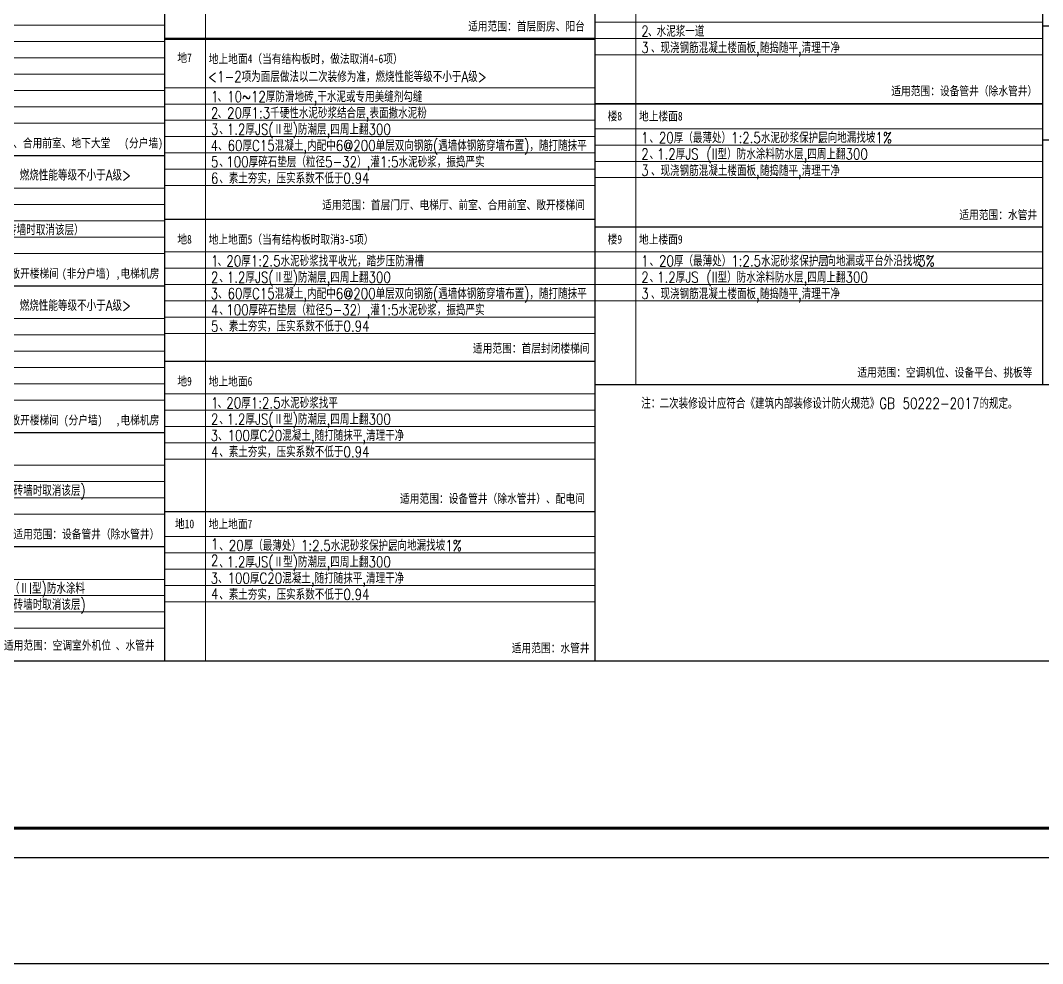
# Model space of a CAD drawing. Extents: x -518115 to 790560, y -210384 to 1628073.
# Drawn here: x 433609 to 467949, y 951083 to 982750 of the extents above; entities that cross this region are included whole.
import ezdxf
from ezdxf.enums import TextEntityAlignment as Align

# ---------------------------------------------------------------- set-up
doc = ezdxf.new("R2010")
doc.units = 0
doc.header["$LTSCALE"] = 1000
doc.header["$MEASUREMENT"] = 0
doc.linetypes.add('CENTER', pattern=[50.8, 31.75, -6.35, 6.35, -6.35])
for name, color, linetype in [('3', 3, 'CENTER'), ('PUB_TEXT', 4, 'Continuous'), ('text', 7, 'Continuous'), ('图框', 140, 'Continuous')]:
    doc.layers.add(name, color=color, linetype=linetype)
doc.layers.add('yichutu', color=7, linetype='Continuous', true_color=0xffffff, plot=False)
doc.layers.add('填充', color=251, linetype='Continuous', lineweight=5)
doc.styles.add('-黑体', font='', dxfattribs={"width": 0.8})
doc.styles.add('_HZTXT', font='txt.shx', dxfattribs={"width": 0.8, "bigfont": 'hztxt.shx'})
doc.styles.get('-黑体').set_extended_font_data('SimHei')

# ---------------------------------------------------------------- blocks, each defined once
blk = doc.blocks.new('yct-841-594-84100-59399.9999999999-100-1000.0')
at = {"color": 7, "true_color": 0xffffff}
blk.add_lwpolyline([(0, -3549), (80358, -3549), (80358, 0), (0, 0)], close=True, dxfattribs=at)
at = {"layer": 'yichutu', "color": 7, "true_color": 0xffffff}
blk.add_lwpolyline([(0, 0), (0, 59400), (84100, 59400), (84100, 0)], close=True, dxfattribs=at)
blk = doc.blocks.new('TK')
at = {"layer": '图框'}
blk.add_lwpolyline([(465375, 548714), (549475, 548714), (549475, 489314), (465375, 489314)], close=True, dxfattribs=at)
blk.add_lwpolyline([(465375, 548714), (549475, 548714), (549475, 489314), (465375, 489314)], close=True, dxfattribs=at)
at = {"layer": '图框', "const_width": 100}
blk.add_lwpolyline([(548475, 490314), (548475, 547714), (467875, 547714), (467875, 490314)], close=True, dxfattribs=at)
blk = doc.blocks.new('BFDGBFDBDF')
at = {"layer": '3', "color": 4, "linetype": 'ByBlock', "const_width": 45.6}
blk.add_lwpolyline([(410694, 1009146), (480461, 1009146), (480461, 961246), (410694, 961246)], close=True, dxfattribs=at)
at = {"layer": '3', "color": 4, "const_width": 45.6}
for points in [[(438455, 1009146), (438455, 961246)], [(452911, 1009146), (452911, 961246)], [(467949, 1009146), (467949, 970524)], [(467949, 982563), (480461, 982563)], [(438455, 982154), (452911, 982154)], [(438455, 982134), (452911, 982134)], [(452911, 979951), (467949, 979951)], [(467949, 978732), (480461, 978732)], [(424574, 978211), (438455, 978211)], [(424574, 978211), (438455, 978211)], [(438455, 976070), (452911, 976070)], [(452911, 975815), (467949, 975815)], [(452911, 975815), (467949, 975815)], [(424574, 973834), (438455, 973834)], [(424574, 973834), (438455, 973834)], [(438455, 971304), (452911, 971304)], [(452911, 970524), (480461, 970524)], [(424574, 968909), (438455, 968909)], [(438455, 966258), (452911, 966258)], [(438455, 966258), (452911, 966258)], [(424574, 965079), (438455, 965079)], [(424574, 961246), (438455, 961246)]]:
    blk.add_lwpolyline(points, dxfattribs=at)
at = {"layer": '填充'}
for p, q in [((454279, 1009146), (454279, 970524)), ((439823, 996600), (439823, 961246)), ((438455, 982589), (424574, 982589)), ((467949, 982691), (452911, 982691)), ((452911, 982134), (438455, 982134)), ((467949, 982144), (452911, 982144)), ((438455, 982042), (424574, 982042)), ((452911, 982114), (438455, 982114)), ((438455, 981495), (424574, 981495)), ((467949, 981597), (452911, 981597)), ((438455, 980947), (424574, 980947)), ((452911, 980493), (438455, 980493)), ((438455, 980400), (424574, 980400)), ((438455, 979853), (424574, 979853)), ((452911, 979945), (438455, 979945)), ((452911, 979398), (438455, 979398)), ((438455, 979306), (424574, 979306)), ((467949, 979114), (452911, 979114)), ((452911, 978851), (438455, 978851)), ((467949, 978567), (452911, 978567)), ((438455, 978211), (424574, 978211)), ((438455, 978211), (424574, 978211)), ((452911, 978304), (438455, 978304)), ((467949, 978019), (452911, 978019)), ((452911, 977757), (438455, 977757)), ((467949, 977472), (452911, 977472)), ((438455, 977117), (424574, 977117)), ((452911, 977209), (438455, 977209)), ((438455, 976570), (424574, 976570)), ((438455, 976023), (424574, 976023)), ((467949, 975815), (452911, 975815)), ((467949, 975815), (452911, 975815)), ((438455, 975475), (424574, 975475)), ((438455, 974928), (424574, 974928)), ((452911, 974976), (438455, 974976)), ((467949, 974977), (452911, 974977)), ((452911, 974428), (438455, 974428)), ((467949, 974430), (452911, 974430)), ((452911, 973881), (438455, 973881)), ((467949, 973882), (452911, 973882)), ((438455, 973834), (424574, 973834)), ((438455, 973834), (424574, 973834)), ((452911, 973334), (438455, 973334)), ((467949, 973335), (452911, 973335)), ((438455, 972739), (424574, 972739)), ((452911, 972787), (438455, 972787)), ((438455, 972192), (424574, 972192)), ((452911, 972240), (438455, 972240)), ((438455, 971645), (424574, 971645)), ((438455, 971098), (424574, 971098)), ((438455, 970551), (424574, 970551)), ((452911, 970210), (438455, 970210)), ((438455, 970003), (424574, 970003)), ((452911, 969663), (438455, 969663)), ((452911, 969116), (438455, 969116)), ((452911, 968568), (438455, 968568)), ((438455, 967815), (424574, 967815)), ((452911, 968021), (438455, 968021)), ((438455, 967267), (424574, 967267)), ((438455, 966720), (424574, 966720)), ((438455, 966173), (424574, 966173)), ((452911, 965420), (438455, 965420)), ((438455, 965079), (424574, 965079)), ((452911, 964873), (438455, 964873)), ((452911, 964326), (438455, 964326)), ((438455, 963984), (424574, 963984)), ((452911, 963779), (438455, 963779)), ((438455, 963437), (424574, 963437)), ((452911, 963231), (438455, 963231)), ((438455, 962890), (424574, 962890)), ((438455, 962343), (424574, 962343))]:
    blk.add_line(p, q, dxfattribs=at)
at = {"layer": 'PUB_TEXT', "color": 7, "style": '-黑体', "width": 0.8}
for s, height, p in [('适用范围：首层厨房、阳台 ', 291.84, (452731, 982323)), ('适用范围：设备管井（除水管井）', 291.84, (467768, 980149)), ('适用范围：门厅、电梯厅、前室、合用前室、地下大堂', 291.84, (436631, 978401)), ('适用范围：首层门厅、电梯厅、前室、合用前室、敞开楼梯间 ', 291.84, (452731, 976324)), ('适用范围：水管井', 291.8, (467768, 975990)), ('适用范围：封闭楼梯间 、敞开楼梯间            ,电梯机房', 291.84, (438275, 974023)), ('适用范围：首层封闭楼梯间', 291.84, (452731, 971509)), ('适用范围：空调机位、设备平台、挑板等 ', 291.84, (467768, 970700)), ('适用范围：封闭楼梯间 、敞开楼梯间            ,电梯机房', 291.84, (438275, 969098)), ('适用范围：设备管井（除水管井）、配电间 ', 291.84, (452731, 966462)), ('适用范围：设备管井（除水管井）', 291.84, (438275, 965268)), ('适用范围：空调室外机位 、水管井 ', 291.84, (438275, 961535)), ('适用范围：水管井', 291.8, (452731, 961444))]:
    blk.add_text(s, height=height, dxfattribs=at).set_placement(p, align=Align.BOTTOM_RIGHT)
for s, p in [('地7', (439123, 981266)), ('楼8', (453579, 979307)), ('地8', (439123, 975169)), ('楼9', (453579, 975170)), ('地9', (439123, 970403)), ('地10', (439123, 965613))]:
    blk.add_text(s, height=291.8, dxfattribs=at).set_placement(p, align=Align.BOTTOM_CENTER)
for s, height, p in [('地上地面4（当有结构板时，做法取消4-6项） ', 291.84, (439933, 981229)), ('地上楼面8', 291.8, (454389, 979303)), ('地上地面5（当有结构板时取消3-5项） ', 291.84, (439933, 975165)), ('地上楼面9', 291.8, (454389, 975166)), ('地上地面6', 291.8, (439933, 970399)), ('地上地面7', 291.8, (439933, 965609))]:
    blk.add_text(s, height=height, dxfattribs=at).set_placement(p, align=Align.BOTTOM_LEFT)
at = {"layer": 'PUB_TEXT', "color": 3, "style": '-黑体', "width": 0.8}
for s, p in [('(分户墙)', (438395, 978401)), ('(非分户墙)', (436628, 974023)), ('(分户墙)', (436364, 969098))]:
    blk.add_text(s, height=291.8, dxfattribs=at).set_placement(p, align=Align.BOTTOM_RIGHT)
at = {"layer": 'text', "style": '_HZTXT', "width": 0.8}
for s, height, p in [('2', 365, (454465, 982207)), ('水泥浆一道', 364.8, (454983, 982207)), ('、', 365, (454688, 982207)), ('3', 365, (454465, 981661)), ('、现浇钢筋混凝土楼面板,随捣随平,清理干净 ', 364.8, (454792, 981654)), ('3', 365, (440009, 978914)), ('、', 365, (440287, 978914)), ('、20厚（最薄处）1:2.5水泥砂浆保护层', 364.8, (454737, 978630)), ('，向地漏找坡', 364.8, (460406, 978639)), ('4、60厚C15混凝土,内配中6@200单层双向钢筋(遇墙体钢筋穿墙布置)，随打随抹平', 364.8, (439997, 978367)), ('1', 365, (454465, 978630)), ('1%', 364.8, (462335, 978629)), ('2', 365, (454465, 978082)), ('5', 365, (440009, 977820)), ('100厚碎石垫层（粒径5-32）,灌1:5水泥砂浆，振捣严实', 364.8, (440525, 977820)), ('、', 365, (454743, 978082)), ('、', 365, (440287, 977820)), ('、素土夯实，压实系数不低于0.94', 364.8, (440287, 977273)), ('3', 365, (454465, 977536)), ('、现浇钢筋混凝土楼面板,随捣随平,清理干净 ', 364.8, (454792, 977529)), ('6', 365, (440009, 977272)), ('1', 365, (440009, 974492)), ('、', 365, (440231, 974492)), ('20厚1:2.5水泥砂浆找平收光，踏步压防滑槽', 364.8, (440527, 974492)), ('1', 365, (454465, 974493)), ('、20厚（最薄处）1:2.5水泥砂浆保护层', 364.8, (454743, 974493)), ('，向地漏或平台外沿找坡', 364.8, (460366, 974502)), ('3%%%', 364.8, (463769, 974492)), ('2', 365, (440009, 973944)), ('2', 365, (454465, 973946)), ('、', 365, (440287, 973944)), ('、', 365, (454743, 973946)), ('3、60厚C15混凝土,内配中6@200单层双向钢筋(遇墙体钢筋穿墙布置)，随打随抹平', 364.8, (439997, 973397)), ('3', 365, (454465, 973399)), ('、现浇钢筋混凝土楼面板,随捣随平,清理干净 ', 364.8, (454792, 973392)), ('4', 365, (440009, 972850)), ('100厚碎石垫层（粒径5-32）,灌1:5水泥砂浆，振捣严实', 364.8, (440525, 972850)), ('、', 365, (440287, 972850)), ('5', 365, (440009, 972303)), ('、素土夯实，压实系数不低于0.94', 364.8, (440287, 972303)), ('20厚1:2.5水泥砂浆找平', 364.8, (440527, 969726)), ('1', 365, (440009, 969726)), ('、', 365, (440231, 969726)), ('2', 365, (440009, 969179)), ('、', 365, (440287, 969179)), ('3、100厚C20混凝土,随打随抹平,清理干净 ', 364.8, (439997, 968632)), ('4', 365, (440009, 968084)), ('、素土夯实，压实系数不低于0.94', 364.8, (440287, 968085)), (' 、界面处理剂一道甩毛（用于混凝土墙;用于实心砖墙时取消该层) ', 364.8, (426253, 966784)), ('1', 365, (440009, 964986)), ('、20厚（最薄处）1:2.5水泥砂浆保护层', 364.8, (440287, 964937)), ('，向地漏找坡', 364.8, (445955, 964945)), ('1%', 364.8, (447884, 964935)), ('2', 365, (440009, 964439)), ('、', 365, (440287, 964368)), ('3、100厚C20混凝土,随打随抹平,清理干净 ', 364.8, (439997, 963842)), ('4', 365, (440009, 963316)), ('、素土夯实，压实系数不低于0.94', 364.8, (440287, 963295)), (' 、界面处理剂一道甩毛（用于混凝土墙;用于实心砖墙时取消该层) ', 364.8, (426253, 962953))]:
    blk.add_text(s, height=height, dxfattribs=at).set_placement(p)
at = {"layer": 'text', "color": 2, "style": '_HZTXT', "width": 0.8}
for s, p in [('<1-2项为面层做法以二次装修为准，燃烧性能等级不小于A级>', (439915, 980680)), ('<1-2项为面层做法以二次装修为准，燃烧性能等级不小于A级>', (427965, 977375)), ('<1-2项为面层做法以二次装修为准，燃烧性能等级不小于A级>', (427965, 972998)), ('注：', (454465, 969718)), ('二次装修设计应符合《建筑内部装修设计防火规范》GB 50222-2017的规定。', (455079, 969711))]:
    blk.add_text(s, height=364.8, dxfattribs=at).set_placement(p)
at = {"layer": 'text', "color": 252, "true_color": 0x939598, "style": '_HZTXT', "width": 0.8}
for s, height, p in [('、10~12厚防滑地砖,干水泥或专用美缝剂勾缝', 364.8, (440231, 980009)), ('1', 365, (440009, 980009)), ('2', 365, (440009, 979462)), ('、20厚1:3千硬性水泥砂浆结合层,表面撒水泥粉 ', 364.8, (440231, 979462))]:
    blk.add_text(s, height=height, dxfattribs=at).set_placement(p)
at = {"layer": 'text', "color": 1, "style": '_HZTXT', "width": 0.8}
for s, p in [('1.2厚JS(Ⅱ型)防潮层,四周上翻300', (440542, 978914)), ('1.2厚JS (II型）防水涂料防水层,四周上翻300', (454998, 978082)), ('1.2厚JS(Ⅱ型)防潮层,四周上翻300', (440542, 973944)), ('1.2厚JS (II型）防水涂料防水层,四周上翻300', (454998, 973946)), ('1.2厚JS(Ⅱ型)防潮层,四周上翻300', (440542, 969179)), ('1.2厚JS(Ⅱ型)防潮层,四周上翻300', (440542, 964389)), ('与其他房间贴邻面及周边300范围刷1.2厚JS（ⅡI型)防水涂料', (426614, 963501))]:
    blk.add_text(s, height=364.8, dxfattribs=at).set_placement(p)
at = {"layer": 'text', "color": 4, "style": '_HZTXT', "width": 0.8}
blk.add_text('、专用界面砂浆处理（用于混凝土墙，用于烧结砖墙时取消该层）', height=364.8, dxfattribs=at).set_placement((426421, 975539))

msp = doc.modelspace()

# ---------------------------------------------------------------- block references
for name, p in [('TK', (-59060.9, 465318.4)), ('BFDGBFDBDF', (0, 0))]:
    msp.add_blockref(name, p)
at = {"layer": 'yichutu'}
msp.add_blockref('yct-841-594-84100-59399.9999999999-100-1000.0', (406314.1, 954632.1), dxfattribs=at)

doc.saveas('drawing.dxf')
